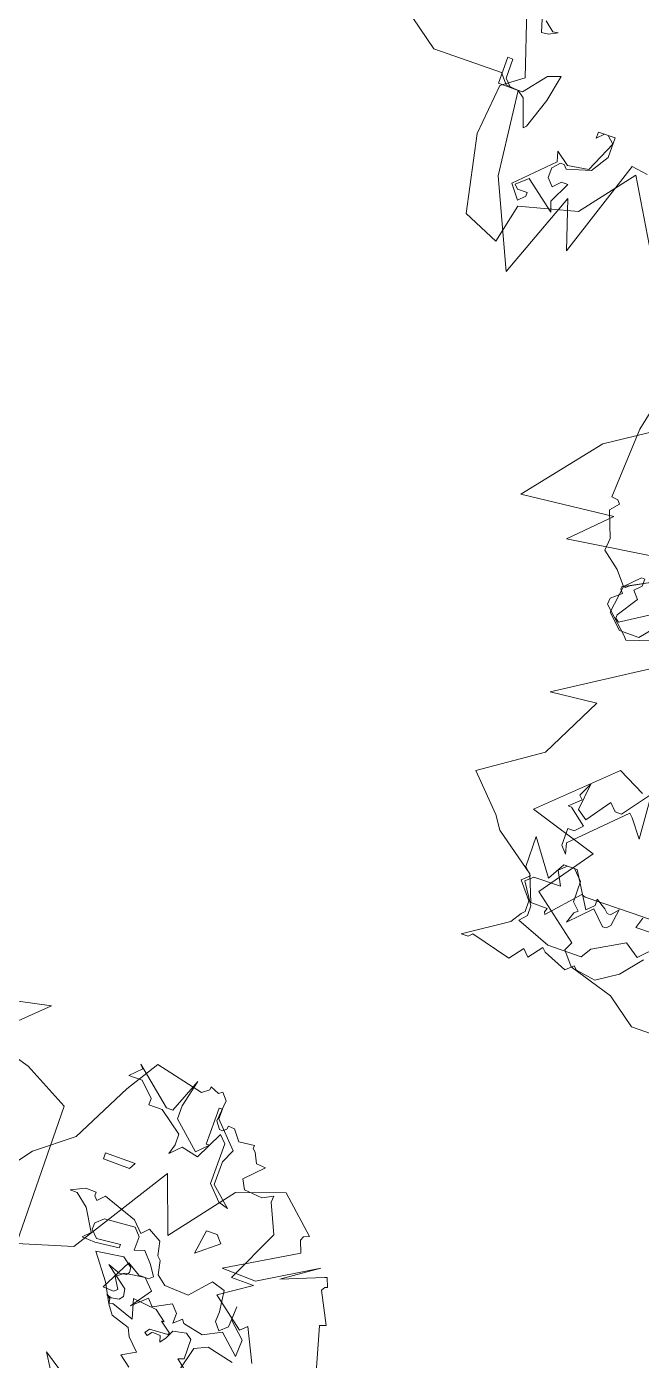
# Model space of a CAD drawing. Header units: metres. Extents: x -71 to 881, y -503 to 661.
# Drawn here: x 308.24 to 311.74, y 203.93 to 211.53 of the extents above; entities that cross this region are included whole.
import ezdxf

# ---------------------------------------------------------------- set-up
doc = ezdxf.new("R2010")
doc.units = ezdxf.units.M
doc.layers.add('ARBRE', color=100, linetype='Continuous', lineweight=13, true_color=0x00ff3f)

# ---------------------------------------------------------------- blocks, each defined once
blk = doc.blocks.new('WMF2', base_point=(0, 0.01))
at = {"color": 251, "lineweight": 0, "true_color": 0x636466}
for points in [[(81.23, -212.64), (86.45, -202.37), (92.4, -197.64), (98.49, -189.57)], [(221.5, -142.28), (222.26, -138.6), (222.84, -126.51), (221.75, -126.41), (221.24, -125.83), (222.46, -124.38), (220.76, -119.93), (220.93, -117.85), (217.92, -115.52), (216.01, -113.25), (211.75, -115.52), (215.09, -113.71), (215.69, -113.21), (216.23, -113.25), (216.29, -112.71), (215.78, -112.1), (217.44, -110.7), (217.53, -109.6), (213.13, -105.6), (212.64, -105.02), (197.13, -110.25)], [(201.48, -82.18), (206.17, -84.52), (217.5, -73.62), (205.76, -70.03), (212.07, -61.12), (204.08, -54.99), (204.77, -53.52), (202.84, -51.25), (195.1, -48.95), (190.12, -45.33), (178.29, -45.44), (176.89, -43.78), (174.7, -43.59), (173.01, -29.2), (166.39, -14.78), (160.89, -29.58), (158.19, -21.39), (152.68, -38.14), (149.95, -37.75)], [(46.41, -176.96), (49.12, -182.48), (50.2, -181.46), (55.69, -185.68), (50.55, -189.17), (54.41, -189.22), (50.23, -198.2), (52.48, -203.12), (52.39, -204.21), (54.12, -203.26), (57.28, -203.53), (58.15, -205.15), (55.25, -208.11), (56.89, -208.24), (57.74, -209.97), (58.25, -210.45), (58.2, -211), (60.88, -210.67), (62.28, -212.43), (63.37, -212.54), (63.42, -211.98), (64, -211.48), (64.56, -211.53), (65.45, -212.71), (65.14, -216.33), (66.13, -217.51), (66.73, -217.02), (68.24, -217.69), (68.28, -217.15), (69.45, -216.26), (77.76, -218.17), (81.23, -212.64), (81.23, -212.64)], [(215.12, -142.21), (227.2, -134.24), (237.13, -121.84), (221.43, -123.58), (227.53, -117.47), (210.08, -120.09)], [(206.64, -102.36), (221.47, -92.77), (213.62, -93.64), (218.84, -83.17), (228.67, -76.4), (223.08, -70.7), (221.59, -68.47), (214.46, -63.39), (212.7, -59.01), (209.83, -58.98), (210.04, -58.28), (209.88, -57.88), (205.22, -63.07), (204.55, -62.86), (196.2, -62.98), (185.71, -63.11)], [(177.9, -56.66), (174.32, -45.95), (177.81, -43.34), (178.67, -34.61), (175.87, -21.54), (169.72, -18.91), (168.26, -25.61), (158.55, -28.14), (151.66, -37.02), (141.23, -19.49)], [(35.32, -176.96), (38.04, -186.65), (37.02, -187.05), (39.7, -192.27), (39.35, -192.88), (38.94, -193.04), (39.56, -194.57), (39.97, -194.4), (46.81, -191.62), (41.05, -195.63), (50.47, -189.97), (56.38, -190.15), (44.99, -196.88), (45.76, -198.84), (45.47, -199.54), (44.55, -199.92), (50.64, -205.39), (58.51, -202.62), (66.66, -192.17), (70.16, -201.76), (80.62, -185.19), (89.7, -182.43), (90.01, -206.45), (97.85, -210.62), (106.23, -212.96), (97.57, -221.28), (108.11, -219.06)], [(169.87, -28.84), (169.25, -28.23), (167.56, -28.23), (167.56, -27.6), (168.66, -26.5), (170.48, -28.84), (164.64, -34.67), (165.12, -36.39), (162.8, -34.67), (159.28, -35.28), (156.97, -40.52), (158.19, -41.62), (158.8, -41.62), (159.88, -40.52), (159.88, -41.62), (156.97, -41.62), (156.97, -38.21), (158.8, -35.28), (162.8, -34.07), (163.41, -34.67), (164.03, -34.67), (165.12, -33.45), (165.12, -31.75), (164.03, -30.53), (162.8, -31.75), (161.71, -31.75), (163.41, -28.23), (162.8, -26.5), (168.04, -30.53), (169.87, -28.84), (169.87, -28.84)], [(174.7, -43.59), (178.13, -43.59), (178.13, -48.16), (177.26, -48.16), (177.26, -44.83), (176.02, -43.59), (173.91, -43.59), (170.9, -47.37), (168.8, -48.16), (169.68, -43.59), (171.36, -38.49), (171.81, -38.05), (173.47, -42.7), (174.7, -43.59), (174.7, -43.59)], [(220.57, -50.22), (221.79, -50.2), (214.78, -54.92), (213.59, -56.76), (213.1, -57.26), (213.13, -59.1), (215.47, -61.97), (214.27, -63.08), (215.5, -64.29), (215.56, -69.52), (211.34, -63.72), (209.67, -66.67), (207.37, -66.7), (203.77, -60.91), (202.56, -62.13), (202.58, -63.23), (200.85, -62.15), (200.24, -61.55), (199.64, -61.56), (198.56, -62.79), (199.01, -59.87), (199.61, -59.26), (200.21, -59.24), (202.55, -61.52), (206.05, -57.94), (205.47, -59.78), (204.85, -60.28), (206.1, -61.48), (206.14, -65.01), (207.85, -66.7), (209.07, -66.69), (210.27, -65.56), (209.03, -63.15), (213.66, -63.1), (214.86, -61.99), (212.51, -58.47), (212.49, -56.77), (213.57, -55.55), (207.7, -53.3), (201.85, -53.37), (200.78, -55.09), (195.57, -58.07), (193.11, -56.39), (190.24, -59.36)], [(192.08, -61.04), (195, -61.01), (194.41, -62.83)], [(192.02, -56.41), (194.9, -52.85), (198.42, -50.48), (201.82, -51.06), (202.43, -51.55), (203.66, -50.42), (207.69, -52.09), (208.3, -52.68), (210.1, -50.35), (211.21, -51.44), (213, -49.09), (219.97, -50.84), (220.57, -50.22), (220.57, -50.22)], [(174.22, -55.94), (172.57, -54.64), (171.71, -54.74), (173.12, -54.01), (174.29, -53.87), (175.3, -57.08)], [(211.1, -72.56), (210.01, -72.56), (208.8, -73.77), (211.73, -76.09), (212.35, -76.09), (210.51, -77.8), (211.1, -78.4), (210.01, -80.71), (210.51, -76.09), (208.8, -74.88), (205.88, -79.01), (204.66, -77.8), (203.56, -77.8), (200.04, -82.55), (199.42, -74.88), (201.73, -77.8), (202.34, -78.4), (210.51, -70.25), (210.01, -68.43), (211.1, -69.64), (211.1, -72.56), (211.1, -72.56)], [(216.62, -108.51), (216.01, -113.25), (213.7, -115.58), (213.1, -115.58), (213.1, -114.35), (214.19, -113.25), (213.1, -112.03), (215.41, -108.51), (215.41, -107.9), (214.8, -107.41), (206.64, -112.66), (207.25, -110.82), (207.86, -110.33), (206.64, -109.11), (207.25, -109.11), (207.86, -109.72), (210.77, -106.2), (214.19, -106.2), (216.62, -108.51), (216.62, -108.51)], [(49.56, -176.04), (54.15, -177.07), (56.26, -176.06), (57.34, -171.75)], [(56.54, -172.31), (58.19, -173.55), (57.21, -173.91), (57.26, -177.31), (58.26, -178.06), (60.53, -177.56), (61.17, -176.18), (61.91, -175.17), (62.25, -176.19), (63.37, -176.26), (63.72, -176.21), (64.28, -175.46), (64.78, -175.83), (64.22, -176.58), (61.08, -176.8), (60.89, -177.07), (62.8, -178.48), (62.37, -178.54), (64.31, -180), (68.46, -180.44), (67.52, -177.18), (71.39, -178.5), (71.97, -178.23), (72.13, -179.07), (72.84, -179.59), (71.95, -179.32), (70.65, -179.51), (70.12, -180.21), (70.34, -181.46), (74.19, -184.37), (72.12, -183.59), (70.89, -183.77), (70.51, -184.27), (70.59, -185.1), (72.3, -186.38), (76.95, -185.71), (73.74, -181.48), (71.97, -178.23), (70.82, -176.69), (67.68, -175.65), (66.98, -174.25), (64.97, -172.31), (67.26, -170.98), (65.32, -169.52)], [(78.47, -163.95), (77.51, -164.92), (78.97, -167.27), (76.15, -165.41), (75.64, -164.92), (76.63, -163.95), (79.84, -163.95), (78.47, -163.95), (78.47, -163.95)], [(52.76, -180.21), (55.75, -178.63), (59.24, -179.37), (59.71, -180), (60.98, -178.83), (60.92, -180.53), (62.07, -181.8), (65.07, -180.21), (66.12, -181.35), (68.53, -179.14), (66.06, -182.57), (67.81, -184.35), (71.26, -183.89), (72.51, -182.83), (71.38, -180.95), (72, -180.48), (73.83, -180.56), (71.19, -185.7), (68.92, -184.4), (67.21, -184.32), (66.57, -184.91), (67.73, -186.66), (69.36, -188.54), (71.08, -188), (71, -190.33), (72.16, -191.6), (77.42, -191.2), (78.69, -190.03), (78.74, -188.92), (77.57, -187.67), (73.52, -188.11), (73.54, -187.51), (77.6, -187.05), (79.9, -187.14), (78.75, -188.32), (80.93, -191.95), (83.16, -193.74), (84.39, -193.79), (82.02, -194.91), (80.2, -194.84), (80.22, -194.22), (79.64, -193.6), (78.5, -194.76), (72.73, -192.72), (70.97, -190.94), (69.83, -192.11), (67.56, -190.81), (67.04, -188.46), (66.45, -187.83), (65.94, -185.49), (64.29, -184.21), (60.16, -184.05), (57.09, -187.45), (54.82, -186.75), (54.35, -183.2), (54.41, -181.49), (53.37, -180.24), (52.1, -181.39), (51.95, -184.94), (52.04, -182.63), (49.22, -180.06), (49.34, -177.15), (52.76, -180.21), (52.76, -180.21)], [(59.05, -195.06), (57.96, -193.84), (61.5, -190.92), (60.89, -195.06), (59.05, -195.06), (59.05, -195.06)], [(62.92, -202.64), (62.92, -209.57), (64.13, -210.8), (66.44, -206.05), (69.38, -206.67), (71.07, -204.94), (70.59, -206.67), (70.59, -208.49), (74.6, -211.4), (76.92, -211.4), (76.92, -212.49), (79.35, -214.81), (81.66, -214.81), (79.84, -216.64), (80.44, -217.25), (73.99, -211.89), (72.89, -211.89), (70.59, -217.73), (71.68, -213.12), (71.68, -210.8), (67.05, -206.67), (65.23, -208.49), (65.83, -208.49), (65.83, -214.81), (65.23, -214.81), (65.23, -213.12), (61.21, -208.97), (62.31, -206.67), (62.31, -202.64), (58.89, -199.71), (60.6, -200.21), (62.92, -202.64), (62.92, -202.64)], [(80.95, -201.5), (75.73, -201.5), (76.34, -200.42), (80.95, -200.42), (80.95, -201.5), (80.95, -201.5)]]:
    blk.add_lwpolyline(points, dxfattribs=at)

msp = doc.modelspace()

# ---------------------------------------------------------------- block references
at = {"layer": 'ARBRE', "color": 251, "lineweight": 5, "true_color": 0x636466, "xscale": 0.03451886634015593, "yscale": 0.03451886634015593, "zscale": 0.03451886634015593, "rotation": 160.1685466476646}
for p in [(316.2034, 207.704), (317.33, 202.1311), (308.958, 197.6198)]:
    msp.add_blockref('WMF2', p, dxfattribs=at)

doc.saveas('drawing.dxf')
